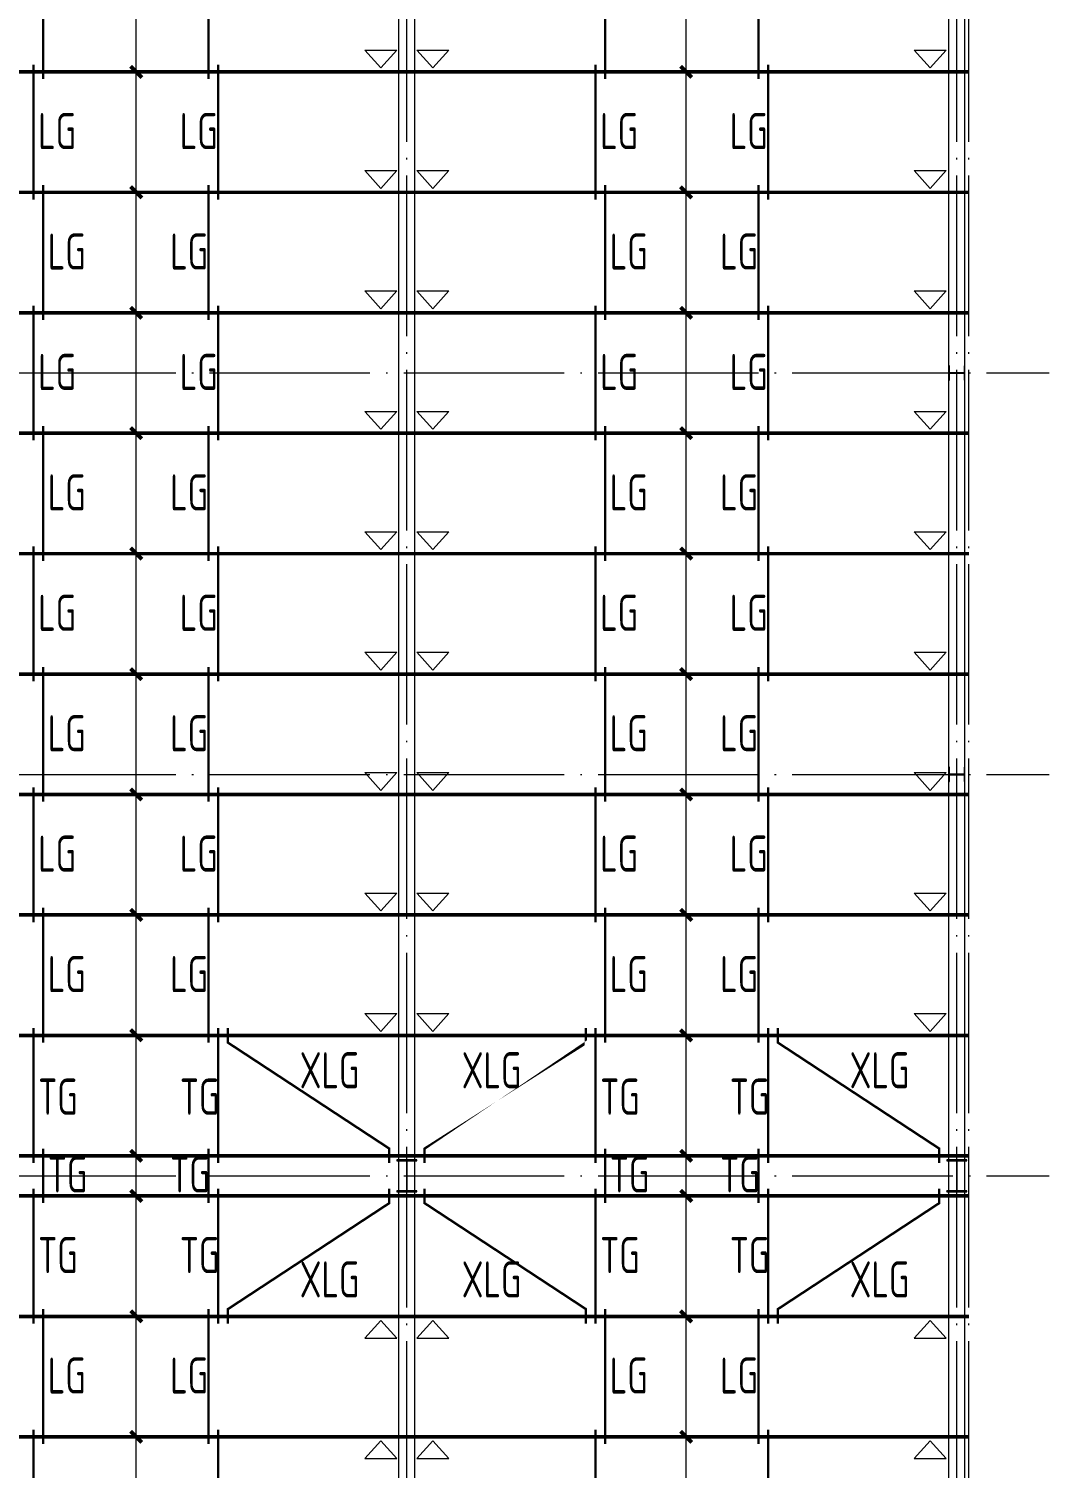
# Model space of a CAD drawing. Header units: millimetres. Extents: x 19781 to 898973, y -947928 to -267362.
# Drawn here: x 530426 to 543136, y -605011 to -587083 of the extents above; entities that cross this region are included whole.
import ezdxf

# ---------------------------------------------------------------- set-up
doc = ezdxf.new("R2010")
doc.units = ezdxf.units.MM
doc.header["$LTSCALE"] = 100
doc.linetypes.add('CENTER', pattern=[50.799999713897705, 31.75, -6.349999904632568, 6.349999904632568, -6.349999904632568])
doc.linetypes.add('DOTE', pattern=[2.4200000055134296, 2, -0.2000000029802322, 0.01999999955296516, -0.2000000029802322])
for name, color, linetype, lineweight in [('10', 7, 'Continuous', 18), ('C', 6, 'CENTER', 18), ('DOTE', 1, 'DOTE', 18), ('PUB_DIM', 3, 'Continuous', 18), ('THICK', 6, 'Continuous', 18), ('数字', 3, 'Continuous', 20), ('构件号', 1, 'Continuous', 18), ('系杆支撑', 2, 'Continuous', 18), ('钢柱', 4, 'Continuous', 20), ('钢梁', 4, 'Continuous', 5)]:
    doc.layers.add(name, color=color, linetype=linetype, lineweight=lineweight)
doc.styles.add('TSSD_REIN', font='tssdeng.shx', dxfattribs={"width": 0.699999988079071, "bigfont": 'hztxt.shx'})
pattern_1 = [(45, (0, 0), (-7.071067811865476, 7.071067811865477), []), (45, (0, 2.5), (-7.071067811865474, 7.071067811865476), [])]

msp = doc.modelspace()

# ---------------------------------------------------------------- hatches: boundary and pattern name
at = {"layer": '10', "ltscale": 100}
h = msp.add_hatch(dxfattribs=at)
h.set_pattern_fill('金属', color=256, style=0, pattern_type=0)
h.set_pattern_definition(pattern_1)
h.paths.add_polyline_path([(542078.2071458406, -591373.0524160606), (542078.2071458406, -591460.0524160606), (542086.2071458406, -591460.0524160606), (542086.2071458406, -591280.0524160606), (542078.2071458406, -591280.0524160606), (542078.2071458406, -591367.0524160606), (541894.2071458406, -591367.0524160606), (541894.2071458406, -591280.0524160606), (541886.2071458406, -591280.0524160606), (541886.2071458406, -591460.0524160606), (541894.2071458406, -591460.0524160606), (541894.2071458406, -591373.0524160606)], flags=0)
h = msp.add_hatch(dxfattribs=at)
h.set_pattern_fill('金属', color=256, style=0, pattern_type=0)
h.set_pattern_definition(pattern_1)
h.paths.add_polyline_path([(542078.2071458406, -596373.0524160606), (542078.2071458406, -596460.0524160606), (542086.2071458406, -596460.0524160606), (542086.2071458406, -596280.0524160606), (542078.2071458406, -596280.0524160606), (542078.2071458406, -596367.0524160606), (541894.2071458406, -596367.0524160606), (541894.2071458406, -596280.0524160606), (541886.2071458406, -596280.0524160606), (541886.2071458406, -596460.0524160606), (541894.2071458406, -596460.0524160606), (541894.2071458406, -596373.0524160606)], flags=0)
h = msp.add_hatch(dxfattribs=at)
h.set_pattern_fill('金属', color=256, style=0, pattern_type=0)
h.set_pattern_definition(pattern_1)
h.paths.add_polyline_path([(535140.2071458423, -601182.0524160606), (535261.2071458423, -601182.0524160606), (535261.2071458423, -601170.0524160606), (535011.2071458423, -601170.0524160606), (535011.2071458423, -601182.0524160606), (535132.2071458423, -601182.0524160606), (535132.2071458423, -601558.0524160606), (535011.2071458423, -601558.0524160606), (535011.2071458423, -601570.0524160606), (535261.2071458423, -601570.0524160606), (535261.2071458423, -601558.0524160606), (535140.2071458423, -601558.0524160606)], flags=0)
h = msp.add_hatch(dxfattribs=at)
h.set_pattern_fill('金属', color=256, style=0, pattern_type=0)
h.set_pattern_definition(pattern_1)
h.paths.add_polyline_path([(541990.2071458406, -601182.0524160606), (542111.2071458406, -601182.0524160606), (542111.2071458406, -601170.0524160606), (541861.2071458406, -601170.0524160606), (541861.2071458406, -601182.0524160606), (541982.2071458406, -601182.0524160606), (541982.2071458406, -601558.0524160606), (541861.2071458406, -601558.0524160606), (541861.2071458406, -601570.0524160606), (542111.2071458406, -601570.0524160606), (542111.2071458406, -601558.0524160606), (541990.2071458406, -601558.0524160606)], flags=0)

# ---------------------------------------------------------------- linework, layer by layer
at = {"layer": 'C'}
for points in [[(531694.2056333625, -587550.0524160606, 50, 50, 0), (531834.2056333625, -587690.0524160606, 50, 50, 0)], [(538544.2056333625, -587550.0524160606, 50, 50, 0), (538684.2056333625, -587690.0524160606, 50, 50, 0)], [(531694.2056333625, -589050.0524160606, 50, 50, 0), (531834.2056333625, -589190.0524160606, 50, 50, 0)], [(538544.2056333625, -589050.0524160606, 50, 50, 0), (538684.2056333625, -589190.0524160606, 50, 50, 0)], [(531694.2056333625, -590550.0524160606, 50, 50, 0), (531834.2056333625, -590690.0524160606, 50, 50, 0)], [(538544.2056333625, -590550.0524160606, 50, 50, 0), (538684.2056333625, -590690.0524160606, 50, 50, 0)], [(531694.2056333625, -592050.0524160606, 50, 50, 0), (531834.2056333625, -592190.0524160606, 50, 50, 0)], [(538544.2056333625, -592050.0524160606, 50, 50, 0), (538684.2056333625, -592190.0524160606, 50, 50, 0)], [(531694.2056333625, -593550.0524160606, 50, 50, 0), (531834.2056333625, -593690.0524160606, 50, 50, 0)], [(538544.2056333625, -593550.0524160606, 50, 50, 0), (538684.2056333625, -593690.0524160606, 50, 50, 0)], [(531694.2056333625, -595050.0524160606, 50, 50, 0), (531834.2056333625, -595190.0524160606, 50, 50, 0)], [(538544.2056333625, -595050.0524160606, 50, 50, 0), (538684.2056333625, -595190.0524160606, 50, 50, 0)], [(531694.2056333625, -596550.0524160606, 50, 50, 0), (531834.2056333625, -596690.0524160606, 50, 50, 0)], [(538544.2056333625, -596550.0524160606, 50, 50, 0), (538684.2056333625, -596690.0524160606, 50, 50, 0)], [(531694.2056333625, -598050.0524160606, 50, 50, 0), (531834.2056333625, -598190.0524160606, 50, 50, 0)], [(538544.2056333625, -598050.0524160606, 50, 50, 0), (538684.2056333625, -598190.0524160606, 50, 50, 0)], [(531694.2056333625, -599550.0524160606, 50, 50, 0), (531834.2056333625, -599690.0524160606, 50, 50, 0)], [(538544.2056333625, -599550.0524160606, 50, 50, 0), (538684.2056333625, -599690.0524160606, 50, 50, 0)], [(531694.2056333625, -601050.0524160606, 50, 50, 0), (531834.2056333625, -601190.0524160606, 50, 50, 0)], [(538544.2056333625, -601050.0524160606, 50, 50, 0), (538684.2056333625, -601190.0524160606, 50, 50, 0)], [(531694.2056333625, -601550.0524160606, 50, 50, 0), (531834.2056333625, -601690.0524160606, 50, 50, 0)], [(538544.2056333625, -601550.0524160606, 50, 50, 0), (538684.2056333625, -601690.0524160606, 50, 50, 0)], [(531694.2056333625, -603050.0524160606, 50, 50, 0), (531834.2056333625, -603190.0524160606, 50, 50, 0)], [(538544.2056333625, -603050.0524160606, 50, 50, 0), (538684.2056333625, -603190.0524160606, 50, 50, 0)], [(531694.2056333625, -604550.0524160606, 50, 50, 0), (531834.2056333625, -604690.0524160606, 50, 50, 0)], [(538544.2056333625, -604550.0524160606, 50, 50, 0), (538684.2056333625, -604690.0524160606, 50, 50, 0)]]:
    msp.add_lwpolyline(points, format="xyseb", dxfattribs=at)
at = {"layer": 'DOTE', "linetype": 'DOTE', "ltscale": 10}
for p, q in [((535136.2071458406, -622370.0524160606), (535136.2071458406, -580370.0524160606)), ((541986.2071458406, -622370.0524160606), (541986.2071458406, -580370.0524160606)), ((542136.2071458406, -622370.0524160606), (542136.2071458406, -580370.0524160606)), ((443136.2071458406, -591370.0524160606), (543136.2071458406, -591370.0524160606)), ((443136.2071458406, -596370.0524160606), (543136.2071458406, -596370.0524160606)), ((443136.2071458406, -601370.0524160606), (543136.2071458406, -601370.0524160606))]:
    msp.add_line(p, q, dxfattribs=at)
at = {"layer": 'PUB_DIM', "color": 6, "linetype": 'Continuous'}
for points in [[(535009.3892615181, -587347.7886587756), (534811.0369735309, -587570.4112885259), (534612.6846855439, -587347.7886587756)], [(535656.3892615181, -587347.7886587756), (535458.0369735309, -587570.4112885259), (535259.6846855439, -587347.7886587756)], [(541852.3892615165, -587347.7886587756), (541654.0369735293, -587570.4112885259), (541455.6846855422, -587347.7886587756)], [(535009.3892615181, -588847.7886587756), (534811.0369735309, -589070.4112885259), (534612.6846855439, -588847.7886587756)], [(535656.3892615181, -588847.7886587756), (535458.0369735309, -589070.4112885259), (535259.6846855439, -588847.7886587756)], [(541852.3892615165, -588847.7886587756), (541654.0369735293, -589070.4112885259), (541455.6846855422, -588847.7886587756)], [(535009.3892615181, -590347.7886587756), (534811.0369735309, -590570.4112885259), (534612.6846855439, -590347.7886587756)], [(535656.3892615181, -590347.7886587756), (535458.0369735309, -590570.4112885259), (535259.6846855439, -590347.7886587756)], [(541852.3892615165, -590347.7886587756), (541654.0369735293, -590570.4112885259), (541455.6846855422, -590347.7886587756)], [(535009.3892615181, -591847.7886587756), (534811.0369735309, -592070.4112885259), (534612.6846855439, -591847.7886587756)], [(535656.3892615181, -591847.7886587756), (535458.0369735309, -592070.4112885259), (535259.6846855439, -591847.7886587756)], [(541852.3892615165, -591847.7886587756), (541654.0369735293, -592070.4112885259), (541455.6846855422, -591847.7886587756)], [(535009.3892615181, -593347.7886587756), (534811.0369735309, -593570.4112885259), (534612.6846855439, -593347.7886587756)], [(535656.3892615181, -593347.7886587756), (535458.0369735309, -593570.4112885259), (535259.6846855439, -593347.7886587756)], [(541852.3892615165, -593347.7886587756), (541654.0369735293, -593570.4112885259), (541455.6846855422, -593347.7886587756)], [(535009.3892615181, -594847.7886587756), (534811.0369735309, -595070.4112885259), (534612.6846855439, -594847.7886587756)], [(535656.3892615181, -594847.7886587756), (535458.0369735309, -595070.4112885259), (535259.6846855439, -594847.7886587756)], [(541852.3892615165, -594847.7886587756), (541654.0369735293, -595070.4112885259), (541455.6846855422, -594847.7886587756)], [(535009.3892615181, -596347.7886587756), (534811.0369735309, -596570.4112885259), (534612.6846855439, -596347.7886587756)], [(535656.3892615181, -596347.7886587756), (535458.0369735309, -596570.4112885259), (535259.6846855439, -596347.7886587756)], [(541852.3892615165, -596347.7886587756), (541654.0369735293, -596570.4112885259), (541455.6846855422, -596347.7886587756)], [(535009.3892615181, -597847.7886587756), (534811.0369735309, -598070.4112885259), (534612.6846855439, -597847.7886587756)], [(535656.3892615181, -597847.7886587756), (535458.0369735309, -598070.4112885259), (535259.6846855439, -597847.7886587756)], [(541852.3892615165, -597847.7886587756), (541654.0369735293, -598070.4112885259), (541455.6846855422, -597847.7886587756)], [(535009.3892615181, -599347.7886587756), (534811.0369735309, -599570.4112885259), (534612.6846855439, -599347.7886587756)], [(535656.3892615181, -599347.7886587756), (535458.0369735309, -599570.4112885259), (535259.6846855439, -599347.7886587756)], [(541852.3892615165, -599347.7886587756), (541654.0369735293, -599570.4112885259), (541455.6846855422, -599347.7886587756)], [(535009.3892615181, -603392.3161733453), (534811.0369735309, -603169.6935435953), (534612.6846855439, -603392.3161733455)], [(535656.3892615181, -603392.3161733453), (535458.0369735309, -603169.6935435953), (535259.6846855439, -603392.3161733455)], [(541852.3892615165, -603392.3161733453), (541654.0369735293, -603169.6935435953), (541455.6846855422, -603392.3161733455)], [(535009.3892615181, -604892.3161733453), (534811.0369735309, -604669.6935435953), (534612.6846855439, -604892.3161733455)], [(535656.3892615181, -604892.3161733453), (535458.0369735309, -604669.6935435953), (535259.6846855439, -604892.3161733455)], [(541852.3892615165, -604892.3161733453), (541654.0369735293, -604669.6935435953), (541455.6846855422, -604892.3161733455)]]:
    msp.add_lwpolyline(points, close=True, dxfattribs=at)
at = {"layer": 'THICK', "ltscale": 100}
for p, q in [((531764.2056333625, -620770.0524160606), (531764.2056333625, -580069.4809721063)), ((538614.2056333625, -620770.0524160606), (538614.2056333625, -580069.4809721063))]:
    msp.add_line(p, q, dxfattribs=at)
at = {"layer": '构件号'}
for points in [[(542136.2071458406, -587620.0524160605, 45, 45, 0), (444136.2071458406, -587620.0524160606, 45, 45, 0)], [(542136.2071458406, -589120.0524160605, 45, 45, 0), (444136.2071458406, -589120.0524160606, 45, 45, 0)], [(542136.2071458406, -590620.0524160605, 45, 45, 0), (444136.2071458406, -590620.0524160606, 45, 45, 0)], [(542136.2071458406, -592120.0524160605, 45, 45, 0), (444136.2071458406, -592120.0524160606, 45, 45, 0)], [(542136.2071458406, -593620.0524160605, 45, 45, 0), (444136.2071458406, -593620.0524160606, 45, 45, 0)], [(542136.2071458406, -595120.0524160605, 45, 45, 0), (444136.2071458406, -595120.0524160606, 45, 45, 0)], [(542136.2071458406, -596620.0524160605, 45, 45, 0), (444136.2071458406, -596620.0524160606, 45, 45, 0)], [(542136.2071458406, -598120.0524160605, 45, 45, 0), (444136.2071458406, -598120.0524160606, 45, 45, 0)], [(542136.2071458406, -599620.0524160605, 45, 45, 0), (444136.2071458406, -599620.0524160606, 45, 45, 0)], [(542136.2071458406, -601120.0524160605, 45, 45, 0), (444136.2071458406, -601120.0524160606, 45, 45, 0)], [(542136.2071458406, -601620.0524160606, 45, 45, 0), (444136.2071458406, -601620.0524160606, 45, 45, 0)], [(542136.2071458406, -603120.0524160606, 45, 45, 0), (444136.2071458406, -603120.0524160606, 45, 45, 0)], [(542136.2071458406, -604620.0524160606, 45, 45, 0), (444136.2071458406, -604620.0524160606, 45, 45, 0)]]:
    msp.add_lwpolyline(points, format="xyseb", dxfattribs=at)
at = {"layer": '系杆支撑'}
for points in [[(530606.2071458411, -587710.214191816, 30, 30, 0), (530606.2071458406, -586030.2394382309, 30, 30, 0)], [(532666.2071458411, -587710.214191816, 30, 30, 0), (532666.2071458406, -586030.2394382309, 30, 30, 0)], [(537606.0881724171, -587710.214191816, 30, 30, 0), (537606.0881724167, -586030.2394382309, 30, 30, 0)], [(539516.3261192648, -587710.214191816, 30, 30, 0), (539516.3261192644, -586030.2394382309, 30, 30, 0)], [(530486.2071458411, -589210.214191816, 30, 30, 0), (530486.2071458406, -587530.2394382309, 30, 30, 0)], [(532786.2071458411, -589210.214191816, 30, 30, 0), (532786.2071458406, -587530.2394382309, 30, 30, 0)], [(537486.0881724171, -589210.214191816, 30, 30, 0), (537486.0881724167, -587530.2394382309, 30, 30, 0)], [(539636.3261192648, -589210.214191816, 30, 30, 0), (539636.3261192644, -587530.2394382309, 30, 30, 0)], [(530606.2071458411, -590710.214191816, 30, 30, 0), (530606.2071458406, -589030.2394382309, 30, 30, 0)], [(532666.2071458411, -590710.214191816, 30, 30, 0), (532666.2071458406, -589030.2394382309, 30, 30, 0)], [(537606.0881724171, -590710.214191816, 30, 30, 0), (537606.0881724167, -589030.2394382309, 30, 30, 0)], [(539516.3261192648, -590710.214191816, 30, 30, 0), (539516.3261192644, -589030.2394382309, 30, 30, 0)], [(530486.2071458411, -592210.214191816, 30, 30, 0), (530486.2071458406, -590530.2394382309, 30, 30, 0)], [(532786.2071458411, -592210.214191816, 30, 30, 0), (532786.2071458406, -590530.2394382309, 30, 30, 0)], [(537486.0881724171, -592210.214191816, 30, 30, 0), (537486.0881724167, -590530.2394382309, 30, 30, 0)], [(539636.3261192648, -592210.214191816, 30, 30, 0), (539636.3261192644, -590530.2394382309, 30, 30, 0)], [(530606.2071458411, -593710.214191816, 30, 30, 0), (530606.2071458406, -592030.2394382309, 30, 30, 0)], [(532666.2071458411, -593710.214191816, 30, 30, 0), (532666.2071458406, -592030.2394382309, 30, 30, 0)], [(537606.0881724171, -593710.214191816, 30, 30, 0), (537606.0881724167, -592030.2394382309, 30, 30, 0)], [(539516.3261192648, -593710.214191816, 30, 30, 0), (539516.3261192644, -592030.2394382309, 30, 30, 0)], [(530486.2071458411, -595210.214191816, 30, 30, 0), (530486.2071458406, -593530.2394382309, 30, 30, 0)], [(532786.2071458411, -595210.214191816, 30, 30, 0), (532786.2071458406, -593530.2394382309, 30, 30, 0)], [(537486.0881724171, -595210.214191816, 30, 30, 0), (537486.0881724167, -593530.2394382309, 30, 30, 0)], [(539636.3261192648, -595210.214191816, 30, 30, 0), (539636.3261192644, -593530.2394382309, 30, 30, 0)], [(530606.2071458411, -596710.214191816, 30, 30, 0), (530606.2071458406, -595030.2394382309, 30, 30, 0)], [(532666.2071458411, -596710.214191816, 30, 30, 0), (532666.2071458406, -595030.2394382309, 30, 30, 0)], [(537606.0881724171, -596710.214191816, 30, 30, 0), (537606.0881724167, -595030.2394382309, 30, 30, 0)], [(539516.3261192648, -596710.214191816, 30, 30, 0), (539516.3261192644, -595030.2394382309, 30, 30, 0)], [(530486.2071458411, -598210.214191816, 30, 30, 0), (530486.2071458406, -596530.2394382309, 30, 30, 0)], [(532786.2071458411, -598210.214191816, 30, 30, 0), (532786.2071458406, -596530.2394382309, 30, 30, 0)], [(537486.0881724171, -598210.214191816, 30, 30, 0), (537486.0881724167, -596530.2394382309, 30, 30, 0)], [(539636.3261192648, -598210.214191816, 30, 30, 0), (539636.3261192644, -596530.2394382309, 30, 30, 0)], [(530606.2071458411, -599710.214191816, 30, 30, 0), (530606.2071458406, -598030.2394382309, 30, 30, 0)], [(532666.2071458411, -599710.214191816, 30, 30, 0), (532666.2071458406, -598030.2394382309, 30, 30, 0)], [(537606.0881724171, -599710.214191816, 30, 30, 0), (537606.0881724167, -598030.2394382309, 30, 30, 0)], [(539516.3261192648, -599710.214191816, 30, 30, 0), (539516.3261192644, -598030.2394382309, 30, 30, 0)], [(530486.2071458404, -599529.8906403062, 30, 30, 0), (530486.2071458406, -601209.8653938912, 30, 30, 0)], [(532786.2071458403, -599529.8906403052, 30, 30, 0), (532786.2071458405, -601209.8653938903, 30, 30, 0)], [(534916.0881724168, -601209.8653938903, 30, 30, 0), (534916.0881724167, -601030.2394382295, 30, 30, 0), (532906.2071458403, -599710.2141918147, 30, 30, 0), (532906.2071458403, -599529.8906403051, 30, 30, 0)], [(535356.2071458404, -601209.8653938929, 30, 30, 0), (535356.2071458403, -601030.239438232, 30, 30, 0), (537366.0881724157, -599710.2141918156, 30, 30, 0), (537366.0881724155, -599529.890640306, 30, 30, 0)], [(537486.0881724163, -599529.8906403062, 30, 30, 0), (537486.0881724166, -601209.8653938912, 30, 30, 0)], [(539636.3261192641, -599529.8906403052, 30, 30, 0), (539636.3261192644, -601209.8653938903, 30, 30, 0)], [(541766.2071458406, -601209.8653938903, 30, 30, 0), (541766.2071458406, -601030.2394382295, 30, 30, 0), (539756.3261192641, -599710.2141918147, 30, 30, 0), (539756.3261192641, -599529.8906403051, 30, 30, 0)], [(530606.2071458409, -601709.8653938901, 30, 30, 0), (530606.2071458406, -601030.2394382309, 30, 30, 0)], [(532666.2071458407, -601709.8653938901, 30, 30, 0), (532666.2071458406, -601030.2394382309, 30, 30, 0)], [(537606.0881724168, -601709.8653938901, 30, 30, 0), (537606.0881724167, -601030.2394382309, 30, 30, 0)], [(539516.3261192646, -601709.8653938901, 30, 30, 0), (539516.3261192644, -601030.2394382309, 30, 30, 0)], [(530486.2071458411, -603210.214191816, 30, 30, 0), (530486.2071458406, -601530.2394382309, 30, 30, 0)], [(532786.2071458411, -603210.214191816, 30, 30, 0), (532786.2071458406, -601530.2394382309, 30, 30, 0)], [(534916.0881724169, -601530.2394382302, 30, 30, 0), (534916.0881724169, -601709.865393891, 30, 30, 0), (532906.207145841, -603029.8906403065, 30, 30, 0), (532906.2071458411, -603210.214191816, 30, 30, 0)], [(535356.2071458405, -601530.2394382302, 30, 30, 0), (535356.2071458404, -601709.865393891, 30, 30, 0), (537366.0881724164, -603029.8906403065, 30, 30, 0), (537366.0881724163, -603210.214191816, 30, 30, 0)], [(537486.0881724171, -603210.214191816, 30, 30, 0), (537486.0881724167, -601530.2394382309, 30, 30, 0)], [(539636.3261192648, -603210.214191816, 30, 30, 0), (539636.3261192644, -601530.2394382309, 30, 30, 0)], [(541766.2071458406, -601530.2394382302, 30, 30, 0), (541766.2071458407, -601709.865393891, 30, 30, 0), (539756.3261192648, -603029.8906403065, 30, 30, 0), (539756.3261192648, -603210.214191816, 30, 30, 0)], [(530606.2071458411, -604710.214191816, 30, 30, 0), (530606.2071458406, -603030.2394382309, 30, 30, 0)], [(532666.2071458411, -604710.214191816, 30, 30, 0), (532666.2071458406, -603030.2394382309, 30, 30, 0)], [(537606.0881724171, -604710.214191816, 30, 30, 0), (537606.0881724167, -603030.2394382309, 30, 30, 0)], [(539516.3261192648, -604710.214191816, 30, 30, 0), (539516.3261192644, -603030.2394382309, 30, 30, 0)], [(530486.2071458411, -606210.214191816, 30, 30, 0), (530486.2071458406, -604530.2394382309, 30, 30, 0)], [(532786.2071458411, -606210.214191816, 30, 30, 0), (532786.2071458406, -604530.2394382309, 30, 30, 0)], [(537486.0881724171, -606210.214191816, 30, 30, 0), (537486.0881724167, -604530.2394382309, 30, 30, 0)], [(539636.3261192648, -606210.214191816, 30, 30, 0), (539636.3261192644, -604530.2394382309, 30, 30, 0)]]:
    msp.add_lwpolyline(points, format="xyseb", dxfattribs=at)
at = {"layer": '钢柱', "ltscale": 100}
for points in [[(542078.2071458406, -591373.0524160606), (542078.2071458406, -591460.0524160606), (542086.2071458406, -591460.0524160606), (542086.2071458406, -591280.0524160606), (542078.2071458406, -591280.0524160606), (542078.2071458406, -591367.0524160606), (541894.2071458406, -591367.0524160606), (541894.2071458406, -591280.0524160606), (541886.2071458406, -591280.0524160606), (541886.2071458406, -591460.0524160606), (541894.2071458406, -591460.0524160606), (541894.2071458406, -591373.0524160606)], [(542078.2071458406, -596373.0524160606), (542078.2071458406, -596460.0524160606), (542086.2071458406, -596460.0524160606), (542086.2071458406, -596280.0524160606), (542078.2071458406, -596280.0524160606), (542078.2071458406, -596367.0524160606), (541894.2071458406, -596367.0524160606), (541894.2071458406, -596280.0524160606), (541886.2071458406, -596280.0524160606), (541886.2071458406, -596460.0524160606), (541894.2071458406, -596460.0524160606), (541894.2071458406, -596373.0524160606)], [(535140.2071458406, -601182.0524160606), (535261.2071458406, -601182.0524160606), (535261.2071458406, -601170.0524160606), (535011.2071458406, -601170.0524160606), (535011.2071458406, -601182.0524160606), (535132.2071458406, -601182.0524160606), (535132.2071458406, -601558.0524160606), (535011.2071458406, -601558.0524160606), (535011.2071458406, -601570.0524160606), (535261.2071458406, -601570.0524160606), (535261.2071458406, -601558.0524160606), (535140.2071458406, -601558.0524160606)], [(541990.2071458406, -601182.0524160606), (542111.2071458406, -601182.0524160606), (542111.2071458406, -601170.0524160606), (541861.2071458406, -601170.0524160606), (541861.2071458406, -601182.0524160606), (541982.2071458406, -601182.0524160606), (541982.2071458406, -601558.0524160606), (541861.2071458406, -601558.0524160606), (541861.2071458406, -601570.0524160606), (542111.2071458406, -601570.0524160606), (542111.2071458406, -601558.0524160606), (541990.2071458406, -601558.0524160606)]]:
    msp.add_lwpolyline(points, close=True, dxfattribs=at)
at = {"layer": '钢梁', "ltscale": 100}
for p, q in [((535036.2071458423, -620920.0524160606), (535036.2071458423, -581820.0524160606)), ((535236.2071458423, -620920.0524160606), (535236.2071458423, -581820.0524160606)), ((541886.2071458406, -620920.0524160606), (541886.2071458406, -581820.0524160606)), ((542086.2071458406, -620920.0524160606), (542086.2071458406, -581820.0524160606))]:
    msp.add_line(p, q, dxfattribs=at)

# ---------------------------------------------------------------- texts
at = {"layer": '数字', "ltscale": 100, "style": 'TSSD_REIN', "width": 0.699999988079071}
for s, p in [('LG', (530543.5838283193, -588581.8305682065)), ('LG', (532307.5838283193, -588581.8305682065)), ('LG', (537543.4648548954, -588581.8305682065)), ('LG', (539157.7028017432, -588581.8305682065)), ('LG', (530663.5838283193, -590081.8305682065)), ('LG', (532187.5838283193, -590081.8305682065)), ('LG', (537663.4648548954, -590081.8305682065)), ('LG', (539037.7028017432, -590081.8305682065)), ('LG', (530543.5838283193, -591581.8305682065)), ('LG', (532307.5838283193, -591581.8305682065)), ('LG', (537543.4648548954, -591581.8305682065)), ('LG', (539157.7028017432, -591581.8305682065)), ('LG', (530663.5838283193, -593081.8305682065)), ('LG', (532187.5838283193, -593081.8305682065)), ('LG', (537663.4648548954, -593081.8305682065)), ('LG', (539037.7028017432, -593081.8305682065)), ('LG', (530543.5838283193, -594581.8305682065)), ('LG', (532307.5838283193, -594581.8305682065)), ('LG', (537543.4648548954, -594581.8305682065)), ('LG', (539157.7028017432, -594581.8305682065)), ('LG', (530663.5838283193, -596081.8305682065)), ('LG', (532187.5838283193, -596081.8305682065)), ('LG', (537663.4648548954, -596081.8305682065)), ('LG', (539037.7028017432, -596081.8305682065)), ('LG', (530543.5838283193, -597581.8305682065)), ('LG', (532307.5838283193, -597581.8305682065)), ('LG', (537543.4648548954, -597581.8305682065)), ('LG', (539157.7028017432, -597581.8305682065)), ('LG', (530663.5838283193, -599081.8305682065)), ('LG', (532187.5838283193, -599081.8305682065)), ('LG', (537663.4648548954, -599081.8305682065)), ('LG', (539037.7028017432, -599081.8305682065)), ('XLG', (533800.7914045972, -600279.4798086248)), ('XLG', (535818.6724311732, -600279.4798086248)), ('XLG', (540650.910378021, -600279.4798086248)), ('TG', (530543.5838283193, -600608.8305682065)), ('TG', (532307.5838283193, -600608.8305682065)), ('TG', (537543.4648548954, -600608.8305682065)), ('TG', (539157.7028017432, -600608.8305682065)), ('TG', (530663.5838283193, -601577.8305682065)), ('TG', (532187.5838283193, -601577.8305682065)), ('TG', (537663.4648548954, -601577.8305682065)), ('TG', (539037.7028017432, -601577.8305682065)), ('TG', (530543.5838283193, -602581.8305682065)), ('TG', (532307.5838283193, -602581.8305682065)), ('TG', (537543.4648548954, -602581.8305682065)), ('TG', (539157.7028017432, -602581.8305682065)), ('XLG', (533800.7914045972, -602884.4798086248)), ('XLG', (535818.6724311732, -602884.4798086248)), ('XLG', (540650.910378021, -602884.4798086248)), ('LG', (530663.5838283193, -604081.8305682065)), ('LG', (532187.5838283193, -604081.8305682065)), ('LG', (537663.4648548954, -604081.8305682065)), ('LG', (539037.7028017432, -604081.8305682065))]:
    msp.add_text(s, height=450, dxfattribs=at).set_placement(p)

doc.saveas('drawing.dxf')
